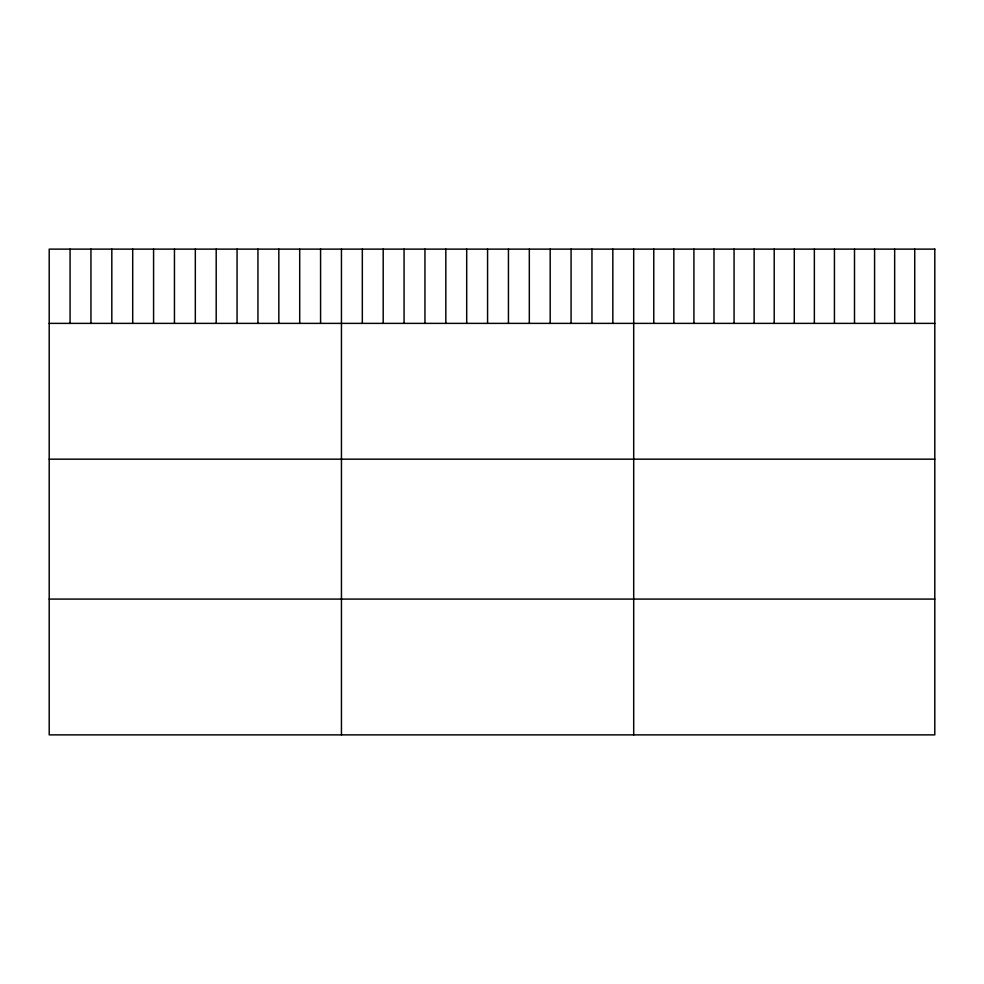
<?xml version="1.0" encoding="UTF-8"?>
<svg xmlns="http://www.w3.org/2000/svg" width="984" height="984" viewBox="0 0 984 984"><rect width="100%" height="100%" fill="white"/><g stroke="black" fill="none" stroke-linecap="round" stroke-linejoin="round"><path stroke-width="1.48" d="M49.2 323.379L934.8 323.379M49.2 459.171L934.8 459.171M49.2 599.084L934.8 599.084M914.726 249.124L914.726 323.379M894.653 249.124L894.653 323.379M874.579 249.124L874.579 323.379M854.506 249.124L854.506 323.379M834.432 249.124L834.432 323.379M814.358 249.124L814.358 323.379M794.285 249.124L794.285 323.379M774.211 249.124L774.211 323.379M754.138 249.124L754.138 323.379M734.064 249.124L734.064 323.379M713.99 249.124L713.99 323.379M693.917 249.124L693.917 323.379M673.843 249.124L673.843 323.379M653.77 249.124L653.77 323.379M633.696 249.124L633.696 734.876M612.823 249.124L612.823 323.379M591.95 249.124L591.95 323.379M571.077 249.124L571.077 323.379M550.191 249.124L550.191 323.379M529.318 249.124L529.318 323.379M508.445 249.124L508.445 323.379M487.572 249.124L487.572 323.379M466.699 249.124L466.699 323.379M445.826 249.124L445.826 323.379M424.953 249.124L424.953 323.379M404.067 249.124L404.067 323.379M383.194 249.124L383.194 323.379M362.321 249.124L362.321 323.379M341.448 249.124L341.448 734.876M320.575 249.124L320.575 323.379M299.702 249.124L299.702 323.379M278.829 249.124L278.829 323.379M257.943 249.124L257.943 323.379M237.07 249.124L237.07 323.379M216.197 249.124L216.197 323.379M195.324 249.124L195.324 323.379M174.451 249.124L174.451 323.379M153.578 249.124L153.578 323.379M132.705 249.124L132.705 323.379M111.819 249.124L111.819 323.379M90.946 249.124L90.946 323.379M70.073 249.124L70.073 323.379M934.8 249.124L49.2 249.124L49.2 734.876L934.8 734.876L934.8 249.124"/></g></svg>
